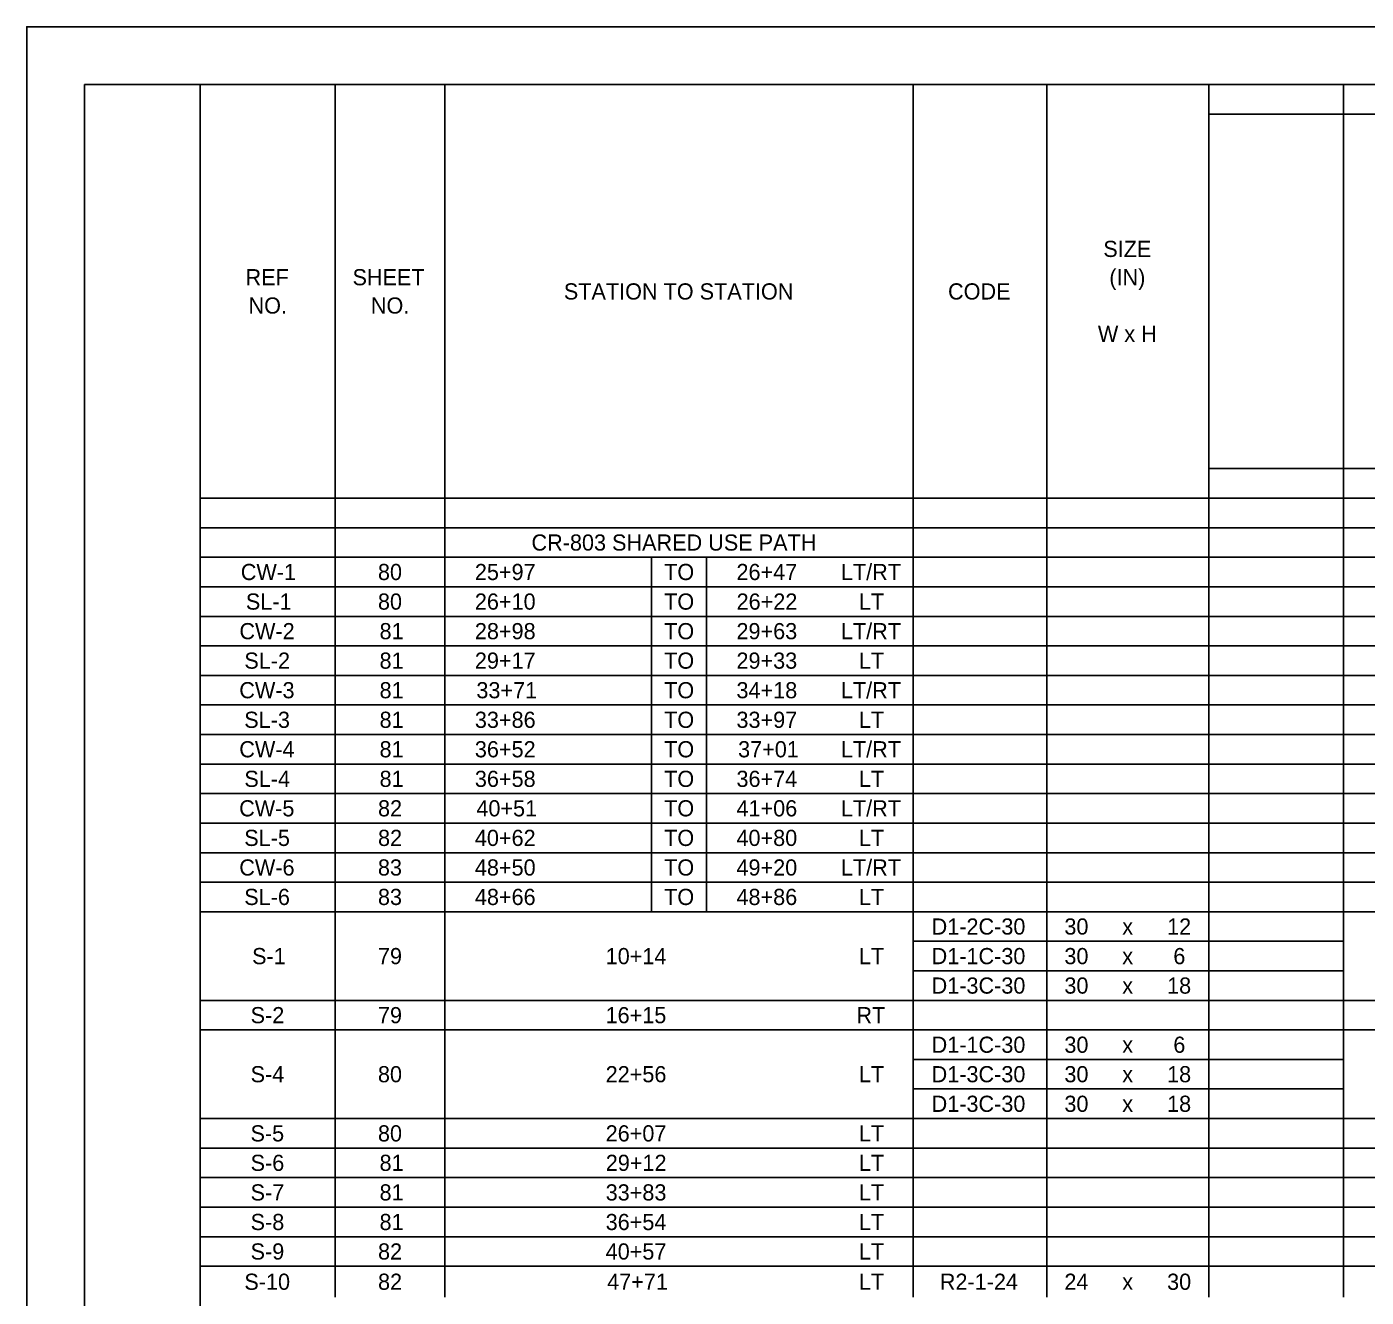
# Model space of a CAD drawing. Extents: x 0 to 34, y 0 to 22.
# Drawn here: x 0 to 11.59, y 11.01 to 22 of the extents above; entities that cross this region are included whole.
import ezdxf

# ---------------------------------------------------------------- set-up
doc = ezdxf.new("R2010")
doc.units = 0
for name, color, linetype in [('Default', 7, 'Continuous'), ('SH_Border', 7, 'Continuous'), ('SH_Cut_Line', 7, 'Continuous')]:
    doc.layers.add(name, color=color, linetype=linetype)

msp = doc.modelspace()

# ---------------------------------------------------------------- linework, layer by layer
at = {"layer": 'Default'}
for p, q in [((1.5, 21.5), (2.669, 21.5)), ((1.5, 21.5), (1.5, 21.244)), ((2.669, 21.5), (5.883, 21.5)), ((2.669, 21.5), (2.669, 21.244)), ((3.618, 21.5), (3.618, 21.244)), ((5.883, 21.5), (6.942, 21.5)), ((6.942, 21.5), (8.829, 21.5)), ((7.672, 21.5), (7.672, 21.244)), ((8.829, 21.5), (9.34, 21.5)), ((8.829, 21.5), (8.829, 21.244)), ((9.34, 21.5), (10.229, 21.5)), ((10.229, 21.5), (12.566, 21.5)), ((10.229, 21.5), (10.229, 21.244)), ((11.397, 21.5), (11.397, 21.244)), ((1.5, 21.244), (1.5, 20.989)), ((2.669, 21.244), (2.669, 20.989)), ((3.618, 21.244), (3.618, 20.989)), ((7.672, 21.244), (7.672, 20.989)), ((8.829, 21.244), (8.829, 20.989)), ((10.229, 21.244), (12.566, 21.244)), ((10.229, 21.244), (10.229, 20.989)), ((11.397, 21.244), (11.397, 20.989)), ((1.5, 20.989), (1.5, 20.733)), ((2.669, 20.989), (2.669, 20.733)), ((3.618, 20.989), (3.618, 20.733)), ((7.672, 20.989), (7.672, 20.733)), ((8.829, 20.989), (8.829, 20.733)), ((10.229, 20.989), (10.229, 20.733)), ((11.397, 20.989), (11.397, 20.733)), ((1.5, 20.733), (1.5, 20.477)), ((2.669, 20.733), (2.669, 20.477)), ((3.618, 20.733), (3.618, 20.477)), ((7.672, 20.733), (7.672, 20.477)), ((8.829, 20.733), (8.829, 20.477)), ((10.229, 20.733), (10.229, 20.477)), ((11.397, 20.733), (11.397, 20.477)), ((1.5, 20.477), (1.5, 20.222)), ((2.669, 20.477), (2.669, 20.222)), ((3.618, 20.477), (3.618, 20.222)), ((7.672, 20.477), (7.672, 20.222)), ((8.829, 20.477), (8.829, 20.222)), ((10.229, 20.477), (10.229, 20.222)), ((11.397, 20.477), (11.397, 20.222)), ((1.5, 20.222), (1.5, 19.966)), ((2.669, 20.222), (2.669, 19.966)), ((3.618, 20.222), (3.618, 19.966)), ((7.672, 20.222), (7.672, 19.966)), ((8.829, 20.222), (8.829, 19.966)), ((10.229, 20.222), (10.229, 19.966)), ((11.397, 20.222), (11.397, 19.966)), ((1.5, 19.966), (1.5, 19.71)), ((2.669, 19.966), (2.669, 19.71)), ((3.618, 19.966), (3.618, 19.71)), ((7.672, 19.966), (7.672, 19.71)), ((8.829, 19.966), (8.829, 19.71)), ((10.229, 19.966), (10.229, 19.71)), ((11.397, 19.966), (11.397, 19.71)), ((1.5, 19.71), (1.5, 19.199)), ((2.669, 19.71), (2.669, 19.199)), ((3.618, 19.71), (3.618, 19.199)), ((7.672, 19.71), (7.672, 19.199)), ((8.829, 19.71), (8.829, 19.199)), ((10.229, 19.71), (10.229, 19.199)), ((11.397, 19.71), (11.397, 19.199)), ((1.5, 19.199), (1.5, 18.432)), ((2.669, 19.199), (2.669, 18.432)), ((3.618, 19.199), (3.618, 18.432)), ((7.672, 19.199), (7.672, 18.432)), ((8.829, 19.199), (8.829, 18.432)), ((10.229, 19.199), (10.229, 18.432)), ((11.397, 19.199), (11.397, 18.432)), ((1.5, 18.432), (1.5, 18.177)), ((2.669, 18.432), (2.669, 18.177)), ((3.618, 18.432), (3.618, 18.177)), ((7.672, 18.432), (7.672, 18.177)), ((8.829, 18.432), (8.829, 18.177)), ((10.229, 18.432), (10.229, 18.177)), ((11.397, 18.432), (11.397, 18.177)), ((1.5, 18.177), (1.5, 17.665)), ((2.669, 18.177), (2.669, 17.665)), ((3.618, 18.177), (3.618, 17.665)), ((7.672, 18.177), (7.672, 17.665)), ((8.829, 18.177), (8.829, 17.665)), ((10.229, 18.177), (12.566, 18.177)), ((10.229, 18.177), (10.229, 17.665)), ((11.397, 18.177), (11.397, 17.665)), ((1.5, 17.921), (2.669, 17.921)), ((2.669, 17.921), (5.883, 17.921)), ((5.883, 17.921), (6.942, 17.921)), ((6.942, 17.921), (8.829, 17.921)), ((8.829, 17.921), (9.34, 17.921)), ((9.34, 17.921), (10.229, 17.921)), ((10.229, 17.921), (12.566, 17.921)), ((1.5, 17.665), (2.669, 17.665)), ((1.5, 17.665), (1.5, 17.41)), ((2.669, 17.665), (5.883, 17.665)), ((2.669, 17.665), (2.669, 17.41)), ((3.618, 17.665), (3.618, 17.41)), ((5.883, 17.665), (6.942, 17.665)), ((6.942, 17.665), (8.829, 17.665)), ((7.672, 17.665), (7.672, 17.41)), ((8.829, 17.665), (9.34, 17.665)), ((8.829, 17.665), (8.829, 17.41)), ((9.34, 17.665), (10.229, 17.665)), ((10.229, 17.665), (12.566, 17.665)), ((10.229, 17.665), (10.229, 17.41)), ((11.397, 17.665), (11.397, 17.41)), ((1.5, 17.41), (2.669, 17.41)), ((1.5, 17.41), (1.5, 16.387)), ((2.669, 17.41), (5.883, 17.41)), ((2.669, 17.41), (2.669, 16.387)), ((3.618, 17.41), (3.618, 16.387)), ((5.408, 17.41), (5.408, 16.387)), ((5.883, 17.41), (6.942, 17.41)), ((5.883, 17.41), (5.883, 16.387)), ((6.942, 17.41), (8.829, 17.41)), ((7.672, 17.41), (7.672, 16.387)), ((8.829, 17.41), (9.34, 17.41)), ((8.829, 17.41), (8.829, 16.387)), ((9.34, 17.41), (10.229, 17.41)), ((10.229, 17.41), (12.566, 17.41)), ((10.229, 17.41), (10.229, 16.387)), ((11.397, 17.41), (11.397, 16.387)), ((1.5, 17.154), (2.669, 17.154)), ((2.669, 17.154), (5.883, 17.154)), ((5.883, 17.154), (6.942, 17.154)), ((6.942, 17.154), (8.829, 17.154)), ((8.829, 17.154), (9.34, 17.154)), ((9.34, 17.154), (10.229, 17.154)), ((10.229, 17.154), (12.566, 17.154)), ((1.5, 16.898), (2.669, 16.898)), ((2.669, 16.898), (5.883, 16.898)), ((5.883, 16.898), (6.942, 16.898)), ((6.942, 16.898), (8.829, 16.898)), ((8.829, 16.898), (9.34, 16.898)), ((9.34, 16.898), (10.229, 16.898)), ((10.229, 16.898), (12.566, 16.898)), ((1.5, 16.643), (2.669, 16.643)), ((2.669, 16.643), (5.883, 16.643)), ((5.883, 16.643), (6.942, 16.643)), ((6.942, 16.643), (8.829, 16.643)), ((8.829, 16.643), (9.34, 16.643)), ((9.34, 16.643), (10.229, 16.643)), ((10.229, 16.643), (12.566, 16.643)), ((1.5, 16.387), (2.669, 16.387)), ((1.5, 16.387), (1.5, 16.131)), ((2.669, 16.387), (5.883, 16.387)), ((2.669, 16.387), (2.669, 16.131)), ((3.618, 16.387), (3.618, 16.131)), ((5.408, 16.387), (5.408, 16.131)), ((5.883, 16.387), (6.942, 16.387)), ((5.883, 16.387), (5.883, 16.131)), ((6.942, 16.387), (8.829, 16.387)), ((7.672, 16.387), (7.672, 16.131)), ((8.829, 16.387), (9.34, 16.387)), ((8.829, 16.387), (8.829, 16.131)), ((9.34, 16.387), (10.229, 16.387)), ((10.229, 16.387), (12.566, 16.387)), ((10.229, 16.387), (10.229, 16.131)), ((11.397, 16.387), (11.397, 16.131)), ((1.5, 16.131), (2.669, 16.131)), ((1.5, 16.131), (1.5, 15.62)), ((2.669, 16.131), (5.883, 16.131)), ((2.669, 16.131), (2.669, 15.62)), ((3.618, 16.131), (3.618, 15.62)), ((5.408, 16.131), (5.408, 15.62)), ((5.883, 16.131), (6.942, 16.131)), ((5.883, 16.131), (5.883, 15.62)), ((6.942, 16.131), (8.829, 16.131)), ((7.672, 16.131), (7.672, 15.62)), ((8.829, 16.131), (9.34, 16.131)), ((8.829, 16.131), (8.829, 15.62)), ((9.34, 16.131), (10.229, 16.131)), ((10.229, 16.131), (12.566, 16.131)), ((10.229, 16.131), (10.229, 15.62)), ((11.397, 16.131), (11.397, 15.62)), ((1.5, 15.876), (2.669, 15.876)), ((2.669, 15.876), (5.883, 15.876)), ((5.883, 15.876), (6.942, 15.876)), ((6.942, 15.876), (8.829, 15.876)), ((8.829, 15.876), (9.34, 15.876)), ((9.34, 15.876), (10.229, 15.876)), ((10.229, 15.876), (12.566, 15.876)), ((1.5, 15.62), (2.669, 15.62)), ((1.5, 15.62), (1.5, 15.109)), ((2.669, 15.62), (5.883, 15.62)), ((2.669, 15.62), (2.669, 15.109)), ((3.618, 15.62), (3.618, 15.109)), ((5.408, 15.62), (5.408, 15.109)), ((5.883, 15.62), (6.942, 15.62)), ((5.883, 15.62), (5.883, 15.109)), ((6.942, 15.62), (8.829, 15.62)), ((7.672, 15.62), (7.672, 15.109)), ((8.829, 15.62), (9.34, 15.62)), ((8.829, 15.62), (8.829, 15.109)), ((9.34, 15.62), (10.229, 15.62)), ((10.229, 15.62), (12.566, 15.62)), ((10.229, 15.62), (10.229, 15.109)), ((11.397, 15.62), (11.397, 15.109)), ((1.5, 15.364), (2.669, 15.364)), ((2.669, 15.364), (5.883, 15.364)), ((5.883, 15.364), (6.942, 15.364)), ((6.942, 15.364), (8.829, 15.364)), ((8.829, 15.364), (9.34, 15.364)), ((9.34, 15.364), (10.229, 15.364)), ((10.229, 15.364), (12.566, 15.364)), ((1.5, 15.109), (2.669, 15.109)), ((1.5, 15.109), (1.5, 14.853)), ((2.669, 15.109), (5.883, 15.109)), ((2.669, 15.109), (2.669, 14.853)), ((3.618, 15.109), (3.618, 14.853)), ((5.408, 15.109), (5.408, 14.853)), ((5.883, 15.109), (6.942, 15.109)), ((5.883, 15.109), (5.883, 14.853)), ((6.942, 15.109), (8.829, 15.109)), ((7.672, 15.109), (7.672, 14.853)), ((8.829, 15.109), (9.34, 15.109)), ((8.829, 15.109), (8.829, 14.853)), ((9.34, 15.109), (10.229, 15.109)), ((10.229, 15.109), (12.566, 15.109)), ((10.229, 15.109), (10.229, 14.853)), ((11.397, 15.109), (11.397, 14.853)), ((1.5, 14.853), (2.669, 14.853)), ((1.5, 14.853), (1.5, 14.342)), ((2.669, 14.853), (5.883, 14.853)), ((2.669, 14.853), (2.669, 14.342)), ((3.618, 14.853), (3.618, 14.342)), ((5.408, 14.853), (5.408, 14.342)), ((5.883, 14.853), (6.942, 14.853)), ((5.883, 14.853), (5.883, 14.342)), ((6.942, 14.853), (8.829, 14.853)), ((7.672, 14.853), (7.672, 14.342)), ((8.829, 14.853), (9.34, 14.853)), ((8.829, 14.853), (8.829, 14.342)), ((9.34, 14.853), (10.229, 14.853)), ((10.229, 14.853), (12.566, 14.853)), ((10.229, 14.853), (10.229, 14.342)), ((11.397, 14.853), (11.397, 14.342)), ((1.5, 14.597), (2.669, 14.597)), ((2.669, 14.597), (5.883, 14.597)), ((5.883, 14.597), (6.942, 14.597)), ((6.942, 14.597), (8.829, 14.597)), ((8.829, 14.597), (9.34, 14.597)), ((9.34, 14.597), (10.229, 14.597)), ((10.229, 14.597), (12.566, 14.597)), ((1.5, 14.342), (2.669, 14.342)), ((1.5, 14.342), (1.5, 14.086)), ((2.669, 14.342), (5.883, 14.342)), ((2.669, 14.342), (2.669, 14.086)), ((3.618, 14.342), (3.618, 14.086)), ((5.883, 14.342), (6.942, 14.342)), ((6.942, 14.342), (8.829, 14.342)), ((7.672, 14.342), (7.672, 14.086)), ((8.829, 14.342), (9.34, 14.342)), ((8.829, 14.342), (8.829, 14.086)), ((9.34, 14.342), (10.229, 14.342)), ((10.229, 14.342), (12.566, 14.342)), ((10.229, 14.342), (10.229, 14.086)), ((11.397, 14.342), (11.397, 14.086)), ((1.5, 14.086), (1.5, 13.319)), ((2.669, 14.086), (2.669, 13.319)), ((3.618, 14.086), (3.618, 13.319)), ((7.672, 14.086), (8.829, 14.086)), ((7.672, 14.086), (7.672, 13.319)), ((8.829, 14.086), (9.34, 14.086)), ((8.829, 14.086), (8.829, 13.319)), ((9.34, 14.086), (10.229, 14.086)), ((10.229, 14.086), (11.397, 14.086)), ((10.229, 14.086), (10.229, 13.319)), ((11.397, 14.086), (11.397, 13.319)), ((7.672, 13.83), (8.829, 13.83)), ((8.829, 13.83), (9.34, 13.83)), ((9.34, 13.83), (10.229, 13.83)), ((10.229, 13.83), (11.397, 13.83)), ((1.5, 13.575), (2.669, 13.575)), ((2.669, 13.575), (5.883, 13.575)), ((5.883, 13.575), (6.942, 13.575)), ((6.942, 13.575), (8.829, 13.575)), ((8.829, 13.575), (9.34, 13.575)), ((9.34, 13.575), (10.229, 13.575)), ((10.229, 13.575), (12.566, 13.575)), ((1.5, 13.319), (2.669, 13.319)), ((1.5, 13.319), (1.5, 12.808)), ((2.669, 13.319), (5.883, 13.319)), ((2.669, 13.319), (2.669, 12.808)), ((3.618, 13.319), (3.618, 12.808)), ((5.883, 13.319), (6.942, 13.319)), ((6.942, 13.319), (8.829, 13.319)), ((7.672, 13.319), (7.672, 12.808)), ((8.829, 13.319), (9.34, 13.319)), ((8.829, 13.319), (8.829, 12.808)), ((9.34, 13.319), (10.229, 13.319)), ((10.229, 13.319), (12.566, 13.319)), ((10.229, 13.319), (10.229, 12.808)), ((11.397, 13.319), (11.397, 12.808)), ((7.672, 13.063), (8.829, 13.063)), ((8.829, 13.063), (9.34, 13.063)), ((9.34, 13.063), (10.229, 13.063)), ((10.229, 13.063), (11.397, 13.063)), ((1.5, 12.808), (1.5, 12.041)), ((2.669, 12.808), (2.669, 12.041)), ((3.618, 12.808), (3.618, 12.041)), ((7.672, 12.808), (8.829, 12.808)), ((7.672, 12.808), (7.672, 12.041)), ((8.829, 12.808), (9.34, 12.808)), ((8.829, 12.808), (8.829, 12.041)), ((9.34, 12.808), (10.229, 12.808)), ((10.229, 12.808), (11.397, 12.808)), ((10.229, 12.808), (10.229, 12.041)), ((11.397, 12.808), (11.397, 12.041)), ((1.5, 12.552), (2.669, 12.552)), ((2.669, 12.552), (5.883, 12.552)), ((5.883, 12.552), (6.942, 12.552)), ((6.942, 12.552), (8.829, 12.552)), ((8.829, 12.552), (9.34, 12.552)), ((9.34, 12.552), (10.229, 12.552)), ((10.229, 12.552), (12.566, 12.552)), ((1.5, 12.297), (2.669, 12.297)), ((2.669, 12.297), (5.883, 12.297)), ((5.883, 12.297), (6.942, 12.297)), ((6.942, 12.297), (8.829, 12.297)), ((8.829, 12.297), (9.34, 12.297)), ((9.34, 12.297), (10.229, 12.297)), ((10.229, 12.297), (12.566, 12.297)), ((1.5, 12.041), (2.669, 12.041)), ((1.5, 12.041), (1.5, 11.53)), ((2.669, 12.041), (5.883, 12.041)), ((2.669, 12.041), (2.669, 11.53)), ((3.618, 12.041), (3.618, 11.53)), ((5.883, 12.041), (6.942, 12.041)), ((6.942, 12.041), (8.829, 12.041)), ((7.672, 12.041), (7.672, 11.53)), ((8.829, 12.041), (9.34, 12.041)), ((8.829, 12.041), (8.829, 11.53)), ((9.34, 12.041), (10.229, 12.041)), ((10.229, 12.041), (12.566, 12.041)), ((10.229, 12.041), (10.229, 11.53)), ((11.397, 12.041), (11.397, 11.53)), ((1.5, 11.785), (2.669, 11.785)), ((2.669, 11.785), (5.883, 11.785)), ((5.883, 11.785), (6.942, 11.785)), ((6.942, 11.785), (8.829, 11.785)), ((8.829, 11.785), (9.34, 11.785)), ((9.34, 11.785), (10.229, 11.785)), ((10.229, 11.785), (12.566, 11.785)), ((1.5, 11.53), (2.669, 11.53)), ((1.5, 11.53), (1.5, 11.006)), ((2.669, 11.53), (5.883, 11.53)), ((2.669, 11.53), (2.669, 11.006)), ((3.618, 11.53), (3.618, 11.006)), ((5.883, 11.53), (6.942, 11.53)), ((6.942, 11.53), (8.829, 11.53)), ((7.672, 11.53), (7.672, 11.006)), ((8.829, 11.53), (9.34, 11.53)), ((8.829, 11.53), (8.829, 11.006)), ((9.34, 11.53), (10.229, 11.53)), ((10.229, 11.53), (12.566, 11.53)), ((10.229, 11.53), (10.229, 11.006)), ((11.397, 11.53), (11.397, 11.006)), ((1.5, 11.274), (2.669, 11.274)), ((2.669, 11.274), (5.883, 11.274)), ((5.883, 11.274), (6.942, 11.274)), ((6.942, 11.274), (8.829, 11.274)), ((8.829, 11.274), (9.34, 11.274)), ((9.34, 11.274), (10.229, 11.274)), ((10.229, 11.274), (12.566, 11.274))]:
    msp.add_line(p, q, dxfattribs=at)
at = {"layer": 'SH_Border'}
for points in [[(0.5, 21.5), (1.5, 21.5), (1.5, 0.5), (0.5, 0.5)], [(1.5, 21.5), (33.5, 21.5), (33.5, 0.5), (1.5, 0.5)]]:
    msp.add_lwpolyline(points, close=True, dxfattribs=at)
at = {"layer": 'SH_Cut_Line'}
msp.add_lwpolyline([(0, 0), (34, 0), (34, 22), (0, 22)], close=True, dxfattribs=at)

# ---------------------------------------------------------------- texts
at = {"layer": 'Default'}
for s, p in [('SIZE', (9.317, 20.008)), ('REF', (1.893, 19.763)), ('SHEET', (2.819, 19.763)), ('(IN)', (9.369, 19.763)), ('STATION TO STATION', (4.648, 19.64)), ('CODE', (7.973, 19.64)), ('NO.', (1.919, 19.518)), ('NO.', (2.978, 19.518)), ('W x H', (9.27, 19.273)), ('CR-803 SHARED USE PATH', (4.368, 17.467)), ('CW-1', (1.852, 17.212)), ('80', (3.039, 17.212)), ('25+97', (3.878, 17.212)), ('TO', (5.516, 17.212)), ('26+47', (6.142, 17.212)), ('LT/RT', (7.046, 17.212)), ('SL-1', (1.896, 16.956)), ('80', (3.039, 16.956)), ('26+10', (3.878, 16.956)), ('TO', (5.516, 16.956)), ('26+22', (6.143, 16.956)), ('LT', (7.202, 16.956)), ('CW-2', (1.84, 16.7)), ('81', (3.053, 16.7)), ('28+98', (3.878, 16.7)), ('TO', (5.516, 16.7)), ('29+63', (6.142, 16.7)), ('LT/RT', (7.046, 16.7)), ('SL-2', (1.883, 16.445)), ('81', (3.053, 16.445)), ('29+17', (3.878, 16.445)), ('TO', (5.516, 16.445)), ('29+33', (6.142, 16.445)), ('LT', (7.202, 16.445)), ('CW-3', (1.839, 16.189)), ('81', (3.053, 16.189)), ('33+71', (3.891, 16.189)), ('TO', (5.516, 16.189)), ('34+18', (6.142, 16.189)), ('LT/RT', (7.046, 16.189)), ('SL-3', (1.882, 15.933)), ('81', (3.053, 15.933)), ('33+86', (3.878, 15.933)), ('TO', (5.516, 15.933)), ('33+97', (6.142, 15.933)), ('LT', (7.202, 15.933)), ('CW-4', (1.839, 15.678)), ('81', (3.053, 15.678)), ('36+52', (3.878, 15.678)), ('TO', (5.516, 15.678)), ('37+01', (6.156, 15.678)), ('LT/RT', (7.046, 15.678)), ('SL-4', (1.883, 15.422)), ('81', (3.053, 15.422)), ('36+58', (3.878, 15.422)), ('TO', (5.516, 15.422)), ('36+74', (6.142, 15.422)), ('LT', (7.202, 15.422)), ('CW-5', (1.838, 15.167)), ('82', (3.04, 15.167)), ('40+51', (3.891, 15.167)), ('TO', (5.516, 15.167)), ('41+06', (6.142, 15.167)), ('LT/RT', (7.046, 15.167)), ('SL-5', (1.882, 14.911)), ('82', (3.04, 14.911)), ('40+62', (3.878, 14.911)), ('TO', (5.516, 14.911)), ('40+80', (6.142, 14.911)), ('LT', (7.202, 14.911)), ('CW-6', (1.839, 14.655)), ('83', (3.039, 14.655)), ('48+50', (3.878, 14.655)), ('TO', (5.516, 14.655)), ('49+20', (6.142, 14.655)), ('LT/RT', (7.046, 14.655)), ('SL-6', (1.882, 14.4)), ('83', (3.039, 14.4)), ('48+66', (3.878, 14.4)), ('TO', (5.516, 14.4)), ('48+86', (6.142, 14.4)), ('LT', (7.202, 14.4)), ('D1-2C-30', (7.831, 14.144)), ('30', (8.98, 14.144)), ('12', (9.869, 14.144)), ('x', (9.481, 14.144)), ('S-1', (1.95, 13.888)), ('79', (3.039, 13.888)), ('10+14', (5.01, 13.888)), ('LT', (7.202, 13.888)), ('D1-1C-30', (7.831, 13.888)), ('30', (8.98, 13.888)), ('6', (9.923, 13.888)), ('x', (9.481, 13.888)), ('D1-3C-30', (7.831, 13.633)), ('30', (8.98, 13.633)), ('x', (9.481, 13.633)), ('18', (9.869, 13.633)), ('S-2', (1.937, 13.377)), ('79', (3.039, 13.377)), ('16+15', (5.009, 13.377)), ('RT', (7.18, 13.377)), ('D1-1C-30', (7.831, 13.121)), ('30', (8.98, 13.121)), ('x', (9.481, 13.121)), ('6', (9.923, 13.121)), ('S-4', (1.937, 12.866)), ('80', (3.039, 12.866)), ('22+56', (5.01, 12.866)), ('LT', (7.202, 12.866)), ('D1-3C-30', (7.831, 12.866)), ('30', (8.98, 12.866)), ('18', (9.869, 12.866)), ('x', (9.481, 12.866)), ('D1-3C-30', (7.831, 12.61)), ('30', (8.98, 12.61)), ('18', (9.869, 12.61)), ('x', (9.481, 12.61)), ('S-5', (1.936, 12.354)), ('80', (3.039, 12.354)), ('26+07', (5.01, 12.354)), ('LT', (7.202, 12.354)), ('S-6', (1.937, 12.099)), ('81', (3.053, 12.099)), ('29+12', (5.011, 12.099)), ('LT', (7.202, 12.099)), ('S-7', (1.937, 11.843)), ('81', (3.053, 11.843)), ('33+83', (5.01, 11.843)), ('LT', (7.202, 11.843)), ('S-8', (1.937, 11.587)), ('81', (3.053, 11.587)), ('36+54', (5.01, 11.587)), ('LT', (7.202, 11.587)), ('S-9', (1.937, 11.332)), ('82', (3.04, 11.332)), ('40+57', (5.01, 11.332)), ('LT', (7.202, 11.332)), ('S-10', (1.883, 11.07)), ('82', (3.04, 11.07)), ('47+71', (5.023, 11.07)), ('LT', (7.202, 11.07)), ('R2-1-24', (7.902, 11.07)), ('24', (8.98, 11.07)), ('x', (9.481, 11.07)), ('30', (9.869, 11.07))]:
    msp.add_text(s, height=0.14, dxfattribs=at).set_placement(p)

doc.saveas('drawing.dxf')
